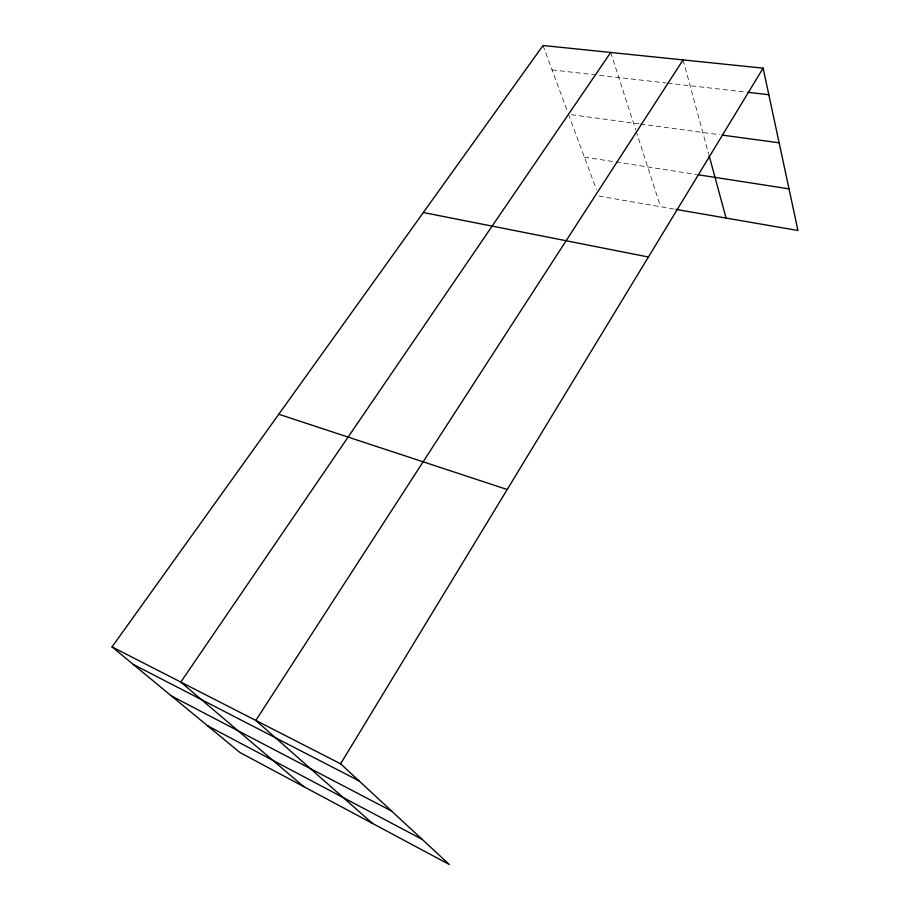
<?xml version="1.0" encoding="UTF-8"?>
<svg xmlns="http://www.w3.org/2000/svg" width="910" height="910" viewBox="0 0 910 910"><rect width="100%" height="100%" fill="white"/><g stroke="black" fill="none" stroke-linecap="round" stroke-linejoin="round"><path stroke-width="0.68" stroke-dasharray="4.55 3.41" d="M552.074 69.899L666.325 82.981M667.724 83.151L746.325 92.149M571.298 114.683L639.07 123.851M640.458 124.044L719.469 134.737M584.391 157.112L614.659 161.809M616.036 162.014L696.787 174.549M598.826 196.06L674.503 209.141M543.031 45.5L567.556 111.691M568.523 114.307L596.425 189.564M610.701 52.461L635.669 129.743M636.101 131.074L660.558 206.729M683.08 59.912L708.731 154.245"/><path stroke-width="1.36" d="M340.613 763.808L763.115 68.148L543.031 45.5L112.044 646.908L239.865 752.468L449.301 864.5L340.613 763.808L112.044 646.908M683.08 59.912L255.835 720.447L372.554 823.448M610.701 52.461L180.806 682.079L303.735 786.627M747.736 92.308L768.825 94.72M722.244 135.112L779.142 142.813M698.186 174.765L789.027 188.859M675.891 209.391L797.956 230.492L763.115 68.148M423.343 212.519L648.42 257.007M278.779 414.243L507.211 489.512M133.292 664.459L358.972 780.826M171.421 695.934L391.618 811.072M207.525 725.759L422.206 839.395M709.106 155.61L726.089 218.07"/></g></svg>
